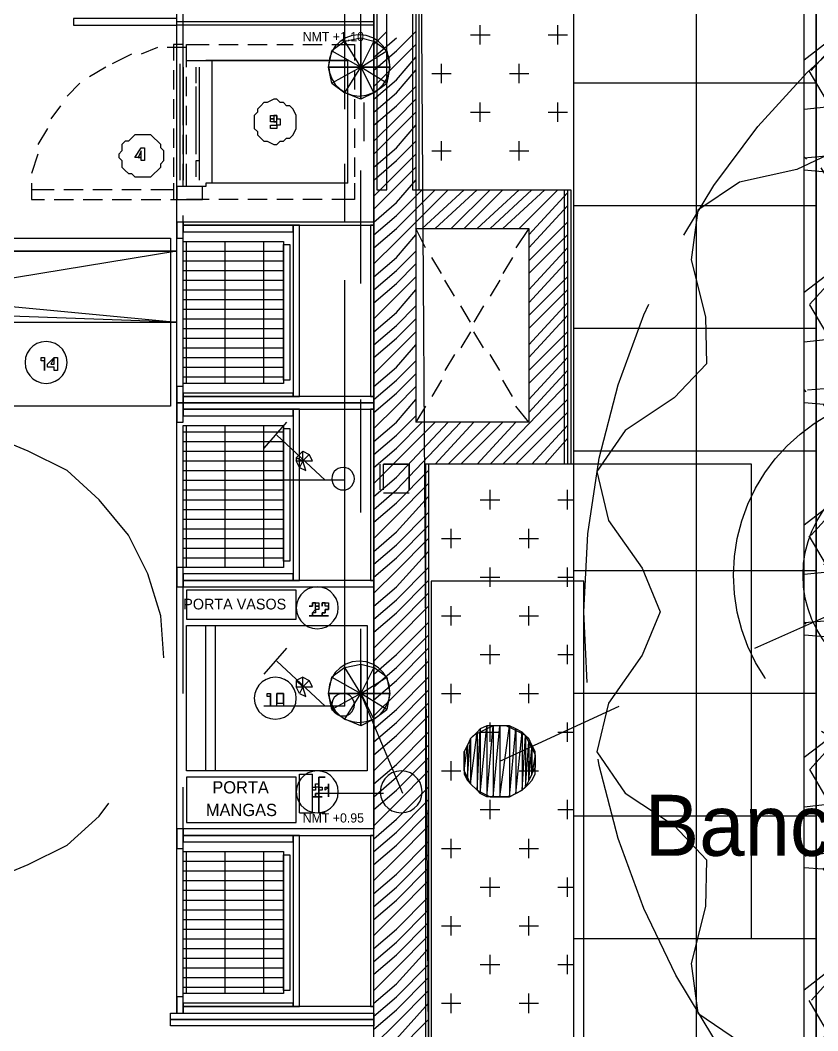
# Model space of a CAD drawing. Header units: metres. Extents: x 1 to 213, y 1 to 147.
# Drawn here: x 87.653 to 90.267, y 93.826 to 97.139 of the extents above; entities that cross this region are included whole.
import ezdxf

# ---------------------------------------------------------------- set-up
doc = ezdxf.new("R2010")
doc.units = ezdxf.units.M
doc.linetypes.add('DASHED', pattern=[1.524, 1.27, -0.254])
for name, color, linetype in [('00-BASE-ARQUITECTURA', 8, 'Continuous'), ('00-BASE-TEXTO', 8, 'Continuous'), ('PJ-ARBOLES', 94, 'Continuous'), ('PJ-ARBUSTOS', 82, 'Continuous'), ('PJ-COPA-ADULTA', 8, 'DASHED'), ('PJ-GRAVILLA', 42, 'Continuous'), ('PJ-LIMITE-JARDIN', 7, 'Continuous'), ('PJ-MOBILIARIO', 34, 'Continuous'), ('PJ-RIEGO-SECTORES', 5, 'Continuous')]:
    doc.layers.add(name, color=color, linetype=linetype)

# ---------------------------------------------------------------- blocks, each defined once
blk = doc.blocks.new('PJ_QS')
blk.add_lwpolyline([(-1.6628, 1.5158), (-1.8016, 1.4498), (-1.9895, 1.4083), (-2.1255, 1.3161), (-2.1475, 1.1532), (-2.1008, 0.9665), (-2.0981, 0.8128), (-2.2037, 0.701), (-2.3639, 0.5945), (-2.4574, 0.4594), (-2.419, 0.2995), (-2.3081, 0.1424), (-2.25, 0), (-2.3081, -0.1424), (-2.419, -0.2995), (-2.4574, -0.4594), (-2.3639, -0.5945), (-2.2037, -0.701), (-2.0981, -0.8128), (-2.1008, -0.9665), (-2.1475, -1.1532), (-2.1255, -1.3161), (-1.9895, -1.4083)])
at = {"flags": 1}
for tag, p, height in [('CODIGO', (0.15, 0.15), 0.2), ('ESPECIE', (0.15, -0.1), 0.15), ('ZONA', (0.15, -0.3), 0.15)]:
    blk.add_attdef(tag, p, '', height=height, dxfattribs=at)
blk = doc.blocks.new('PJ_FL')
for radius in [0.372, 0.04]:
    blk.add_circle((0, 0), radius)
at = {"flags": 1}
for tag, p, height in [('CODIGO', (0.15, 0.15), 0.2), ('ESPECIE', (0.15, -0.1), 0.15), ('ZONA', (0.15, -0.3), 0.15)]:
    blk.add_attdef(tag, p, '', height=height, dxfattribs=at)

msp = doc.modelspace()

# ---------------------------------------------------------------- hatches: boundary and pattern name
at = {"layer": 'PJ-GRAVILLA'}
h = msp.add_hatch(dxfattribs=at)
h.set_pattern_fill('GRAVEL', scale=0.03)
h.paths.add_polyline_path([(90.3111, 99.7479), (90.8843, 99.1746), (91.6781, 97.6312), (94.3239, 91.9868), (94.2798, 91.7222), (90.2229, 91.7663), (90.2229, 99.6597), (90.3111, 99.7479)])

# ---------------------------------------------------------------- linework, layer by layer
at = {"layer": '00-BASE-ARQUITECTURA'}
for points in [[(71.0635, 92.1279), (71.0635, 93.6836), (72.2277, 93.6836), (72.2277, 93.3661), (73.4554, 93.3661), (73.4659, 92.3819), (72.2594, 92.3819), (72.2594, 91.7257), (78.4295, 91.7257), (78.4295, 92.5194), (78.4084, 92.5194), (78.3766, 92.5194), (78.3766, 93.4931), (79.8583, 93.4931), (79.8583, 91.7257), (83.8588, 91.7151), (83.8588, 93.6836), (89.4679, 93.6942), (89.4679, 100.6898)], [(89.8701, 90.5298), (89.8701, 100.4252)], [(90.2617, 100.0865), (90.2617, 91.7257), (94.3998, 91.7257), (94.9713, 90.5298), (68.2589, 90.5298), (68.2589, 90.7838), (67.0524, 90.7838), (67.063, 92.1279), (71.0635, 92.1279)], [(90.2617, 90.5298), (90.2617, 100.0865)], [(72.2171, 98.4355), (88.9388, 98.4355), (88.9388, 96.5835), (89.4362, 96.5835), (89.4362, 95.6839), (88.9811, 95.6839), (88.9811, 93.6519), (88.8012, 93.6519), (88.8012, 93.6836), (85.3404, 93.6836), (84.3138, 93.6836), (84.3138, 93.7048), (83.573, 93.7048), (83.573, 92.3501), (80.1652, 92.3501), (80.1652, 93.6836), (78.3766, 93.6836), (78.3766, 92.3819), (73.4554, 92.3819), (73.4554, 93.6836), (72.2277, 93.6836), (72.2171, 98.4355)], [(72.2171, 98.4355), (88.9599, 98.4355), (88.9599, 96.5835), (89.4573, 96.5835), (89.4573, 95.6839), (88.9917, 95.6839), (88.9917, 93.6413), (88.8223, 93.6413), (88.8223, 93.6836), (85.351, 93.6836), (84.3244, 93.6836), (84.3244, 93.7048), (83.5836, 93.7048), (83.5836, 92.3395), (80.1652, 92.3395), (80.1652, 93.6836), (78.3766, 93.6836), (78.3766, 92.3819), (73.4554, 92.3819), (73.4554, 93.6836), (72.2277, 93.6836), (72.2171, 98.4355)], [(72.2171, 98.4355), (88.9599, 98.4355), (88.9917, 93.6413), (88.8223, 93.6413), (88.8223, 93.6836), (85.351, 93.6836), (84.3244, 93.6836), (84.3244, 93.7048), (83.5836, 93.7048), (83.5836, 92.3395), (80.1652, 92.3395), (80.1652, 93.6836), (78.3766, 93.6836), (78.3766, 92.3819), (73.4554, 92.3819), (73.4554, 93.6836), (72.2277, 93.6836), (72.2171, 98.4355)], [(72.2171, 98.4355), (88.9599, 98.4144), (88.9599, 96.5835), (89.4573, 96.5835), (89.4573, 95.6839), (88.9917, 95.6839), (88.9917, 93.6413), (88.8223, 93.6413), (88.8223, 93.6836), (85.351, 93.6836), (83.5836, 93.7048), (83.5836, 92.3395), (80.1652, 92.3395), (80.1652, 93.6836), (78.3766, 93.6836), (78.3766, 92.3819), (73.4659, 92.3819), (73.4554, 93.6836), (72.2277, 93.6836), (72.2171, 98.4355)], [(88.9917, 95.6839), (88.9917, 93.6413), (88.8118, 93.6413), (88.8118, 98.2979), (81.2341, 98.2979), (81.2341, 98.4355), (88.9493, 98.4355), (88.9493, 96.4564), (88.9493, 95.8214)], [(88.7165, 96.848), (88.7165, 98.2556)], [(88.8118, 97.7264), (88.8118, 96.6152)], [(88.1873, 96.8057), (88.1873, 97.5465), (87.7852, 97.5465)], [(88.1662, 96.7951), (88.1662, 97.5254), (87.7852, 97.5254)], [(88.7694, 97.028), (88.7694, 97.3984)], [(88.8118, 97.1338), (88.1662, 97.1338)], [(88.8118, 97.1232), (88.1662, 97.1232)], [(88.8118, 97.0597), (88.8541, 97.102)], [(88.8118, 96.975), (88.8859, 97.0385), (88.9493, 97.102)], [(88.9493, 97.1126), (88.9493, 97.0491)], [(89.161, 97.0597), (89.161, 97.1232)], [(89.415, 97.0597), (89.415, 97.1232)], [(88.1873, 96.9856), (88.1873, 97.0597), (88.1556, 97.0597), (88.1556, 97.0068)], [(88.1979, 96.9856), (88.1979, 97.0597), (88.272, 97.0597)], [(88.3038, 97.0597), (88.3673, 97.0597)], [(88.399, 97.0597), (88.4625, 97.0597)], [(88.4943, 97.0597), (88.5472, 97.0597)], [(88.5789, 97.0597), (88.6424, 97.0597)], [(88.7641, 96.8904), (88.7872, 96.893), (88.8084, 96.9006), (88.827, 96.9125), (88.8426, 96.928), (88.8545, 96.9467), (88.862, 96.9679), (88.8647, 96.9909), (88.862, 97.014), (88.8545, 97.0351), (88.8426, 97.0538), (88.827, 97.0694), (88.8084, 97.0812), (88.7872, 97.0888), (88.7641, 97.0915), (88.7411, 97.0888), (88.7199, 97.0812), (88.7013, 97.0694), (88.6857, 97.0538), (88.6738, 97.0351), (88.6663, 97.014), (88.6636, 96.9909), (88.6663, 96.9679), (88.6738, 96.9467), (88.6857, 96.928), (88.7013, 96.9125), (88.7199, 96.9006), (88.7411, 96.893), (88.7641, 96.8904)], [(88.6742, 97.0385), (88.7694, 96.9856), (88.7165, 97.0703), (88.6742, 97.0385)], [(88.6742, 97.0597), (88.7483, 97.0597), (88.7483, 97.0068)], [(88.7694, 96.9856), (88.7165, 97.0703), (88.7694, 97.0809), (88.7694, 96.9856)], [(88.7694, 97.0809), (88.8118, 97.0703), (88.7694, 96.9856), (88.7694, 97.0809)], [(88.8118, 97.0703), (88.7694, 96.9856), (88.8541, 97.0385), (88.8118, 97.0703)], [(88.8118, 97.0174), (88.8859, 97.0809)], [(88.8118, 96.9221), (88.8859, 96.9962), (88.9493, 97.0597)], [(89.1293, 97.0915), (89.1928, 97.0915)], [(89.3833, 97.0915), (89.4468, 97.0915)], [(88.018, 97.028), (87.9545, 96.9962)], [(88.1027, 97.0491), (88.0498, 97.028)], [(88.1979, 97.0491), (88.1873, 97.0491), (88.1344, 97.0491)], [(88.6636, 96.9856), (88.6742, 97.0385), (88.7694, 96.9856), (88.6636, 96.9856)], [(88.7694, 96.9856), (88.8541, 97.0385), (88.8647, 96.9856), (88.7694, 96.9856)], [(88.9493, 97.028), (88.9493, 96.9644)], [(88.1768, 96.6152), (88.1768, 96.9962)], [(88.1979, 97.0068), (88.2614, 97.0068)], [(88.2614, 97.0068), (88.7271, 97.0068), (88.2614, 97.0068)], [(88.2826, 96.6046), (88.2826, 97.0068)], [(88.7271, 96.6046), (88.7271, 97.0068)], [(88.8118, 96.8798), (88.8859, 96.9433), (88.9493, 97.0174)], [(89.034, 96.9327), (89.034, 96.9962)], [(89.288, 96.9327), (89.288, 96.9962)], [(87.9333, 96.9856), (87.8804, 96.9539)], [(88.1556, 96.975), (88.1556, 96.9115)], [(88.1873, 96.9856), (88.1873, 96.6152)], [(88.2297, 96.9327), (88.2297, 96.9856)], [(88.2403, 96.6152), (88.2403, 96.9856)], [(88.2403, 96.6152), (88.2403, 96.9856)], [(88.7694, 96.9856), (88.6742, 96.9327), (88.6636, 96.9856), (88.7694, 96.9856)], [(88.7165, 96.9009), (88.7694, 96.9856), (88.6742, 96.9327), (88.7165, 96.9009)], [(88.7694, 96.8798), (88.7165, 96.9009), (88.7694, 96.9856), (88.7694, 96.8798)], [(88.7483, 96.975), (88.7483, 96.9115)], [(88.8647, 96.9856), (88.8541, 96.9327), (88.7694, 96.9856), (88.8647, 96.9856)], [(88.8541, 96.9327), (88.7694, 96.9856), (88.8118, 96.9009), (88.8541, 96.9327)], [(88.7694, 96.9856), (88.8118, 96.9009), (88.7694, 96.8798), (88.7694, 96.9856)], [(88.8118, 96.8375), (88.8859, 96.9009), (88.9493, 96.975)], [(89.0023, 96.9644), (89.0658, 96.9644)], [(89.2563, 96.9644), (89.3198, 96.9644)], [(87.8487, 96.9327), (87.8063, 96.8904)], [(88.1873, 96.8904), (88.1873, 96.9539)], [(88.1979, 96.8904), (88.1979, 96.9539)], [(88.9493, 96.9327), (88.9493, 96.8692)], [(90.2617, 96.9327), (89.4679, 96.9327)], [(88.2297, 96.6999), (88.2297, 96.9221)], [(88.8118, 96.7951), (88.8859, 96.8586), (88.9493, 96.9221)], [(88.1556, 96.8798), (88.1556, 96.8163)], [(88.5578, 96.8057), (88.5578, 96.8163), (88.5578, 96.8269), (88.5472, 96.848), (88.5366, 96.8586), (88.526, 96.8586), (88.5154, 96.8692), (88.5048, 96.8692), (88.4943, 96.8798), (88.4837, 96.8798), (88.4625, 96.8692), (88.4519, 96.8692), (88.4413, 96.8586), (88.4308, 96.848), (88.4308, 96.8375), (88.4202, 96.8269), (88.4202, 96.8163), (88.4202, 96.7951), (88.4202, 96.7845), (88.4308, 96.774), (88.4308, 96.7634), (88.4413, 96.7528), (88.4519, 96.7422), (88.4625, 96.7422), (88.4837, 96.7316), (88.4943, 96.7316), (88.5048, 96.7422), (88.5154, 96.7422), (88.526, 96.7528), (88.5366, 96.7528), (88.5472, 96.7634), (88.5578, 96.7845), (88.5578, 96.7951), (88.5578, 96.8057)], [(88.7483, 96.8798), (88.7483, 96.8163)], [(88.78, 96.7422), (88.78, 96.8692)], [(88.8118, 96.7422), (88.8859, 96.8163), (88.9493, 96.8798)], [(89.161, 96.8057), (89.161, 96.8692)], [(89.415, 96.8057), (89.415, 96.8692)], [(87.7852, 96.8586), (87.7534, 96.8163)], [(88.1873, 96.7951), (88.1873, 96.8586)], [(88.1979, 96.7951), (88.1979, 96.8586)], [(88.8118, 96.6999), (88.8859, 96.774), (88.9493, 96.8375)], [(88.9493, 96.8375), (88.9493, 96.774)], [(89.1293, 96.8375), (89.1928, 96.8375)], [(89.3833, 96.8375), (89.4468, 96.8375)], [(88.4943, 96.8057), (88.4943, 96.8057), (88.4837, 96.8057), (88.4731, 96.8057), (88.4731, 96.8163), (88.4731, 96.8269), (88.4837, 96.8269), (88.4943, 96.8269), (88.4943, 96.8163), (88.5048, 96.8163), (88.5048, 96.8057), (88.5048, 96.7951), (88.4943, 96.7951), (88.4943, 96.7845), (88.4837, 96.7845), (88.4731, 96.7845), (88.4731, 96.7951), (88.4837, 96.7951), (88.4943, 96.7951), (88.4943, 96.8057)], [(88.4837, 96.8057), (88.4837, 96.8057), (88.4943, 96.8057), (88.4943, 96.8163), (88.4943, 96.8269), (88.4837, 96.8269), (88.4837, 96.8163), (88.4731, 96.8163), (88.4837, 96.8163), (88.4837, 96.8057)], [(88.8118, 96.6575), (88.8859, 96.721), (88.9493, 96.7951)], [(87.7428, 96.7845), (87.7111, 96.7316)], [(88.1239, 96.6893), (88.1239, 96.7104), (88.1133, 96.721), (88.1133, 96.7316), (88.1027, 96.7422), (88.0921, 96.7528), (88.0815, 96.7634), (88.0709, 96.7634), (88.0498, 96.7634), (88.0392, 96.7634), (88.0286, 96.7634), (88.018, 96.7528), (88.0074, 96.7422), (87.9968, 96.7422), (87.9863, 96.7316), (87.9863, 96.7104), (87.9757, 96.6999), (87.9757, 96.6893), (87.9863, 96.6787), (87.9863, 96.6575), (87.9968, 96.6469), (88.0074, 96.6364), (88.018, 96.6364), (88.0286, 96.6258), (88.0392, 96.6258), (88.0498, 96.6258), (88.0709, 96.6258), (88.0815, 96.6258), (88.0921, 96.6364), (88.1027, 96.6469), (88.1133, 96.6575), (88.1133, 96.6681), (88.1239, 96.6787), (88.1239, 96.6893)], [(88.1556, 96.7845), (88.1556, 96.721)], [(88.1873, 96.6999), (88.1873, 96.7634)], [(88.1979, 96.6999), (88.1979, 96.7634)], [(88.7483, 96.7845), (88.7483, 96.721)], [(88.8118, 96.6152), (88.8859, 96.6787), (88.9493, 96.7422)], [(88.9493, 96.7422), (88.9493, 96.6787)], [(89.034, 96.6787), (89.034, 96.7422)], [(89.288, 96.6787), (89.288, 96.7422)], [(87.7111, 96.6999), (87.6899, 96.6364)], [(88.0603, 96.6893), (88.0603, 96.6893), (88.0603, 96.6787), (88.0498, 96.6787), (88.0498, 96.6893), (88.0286, 96.6893), (88.0498, 96.721), (88.0603, 96.721), (88.0603, 96.6893)], [(88.0498, 96.6893), (88.0498, 96.7104), (88.0392, 96.6893), (88.0498, 96.6893)], [(88.8118, 96.5623), (88.8859, 96.6364), (88.9493, 96.6999)], [(89.0023, 96.7104), (89.0658, 96.7104)], [(89.2563, 96.7104), (89.3198, 96.7104)], [(88.1556, 96.6893), (88.1556, 96.6258)], [(88.1873, 96.594), (88.1873, 96.6681)], [(88.1979, 96.594), (88.1979, 96.6681)], [(88.2297, 96.6258), (88.2297, 96.6787), (88.2403, 96.6787)], [(88.7165, 96.4776), (88.7165, 96.6681)], [(88.7483, 96.6893), (88.7483, 96.6258)], [(88.7694, 96.2765), (88.7694, 96.6469)], [(88.8118, 96.52), (88.8859, 96.594), (88.9493, 96.6575)], [(88.9493, 96.6469), (88.9493, 96.5835), (88.9917, 96.5835)], [(87.6899, 96.6046), (87.6899, 96.5517)], [(88.1556, 96.6046), (88.1556, 96.5517), (88.1873, 96.5517)], [(88.2614, 96.6046), (88.2614, 96.594), (88.1979, 96.594)], [(88.7271, 96.6046), (88.2614, 96.6046)], [(88.7483, 96.6046), (88.7483, 96.5517), (88.6742, 96.5517)], [(88.8118, 96.4776), (88.8859, 96.5411), (88.9493, 96.6152)], [(87.764, 96.5835), (87.6899, 96.5835), (87.6899, 96.5517), (87.7323, 96.5517)], [(87.8593, 96.5835), (87.7958, 96.5835)], [(87.9545, 96.5835), (87.891, 96.5835)], [(88.0498, 96.5835), (87.9863, 96.5835)], [(88.1556, 96.5835), (88.0815, 96.5835)], [(88.8118, 96.4353), (88.8859, 96.4988), (88.9705, 96.5835)], [(88.8118, 96.3929), (88.8859, 96.4564), (89.0128, 96.5835)], [(88.8118, 96.34), (88.8859, 96.4141), (89.0552, 96.5835)], [(88.9493, 96.5835), (89.4468, 96.5835), (89.4468, 95.6839), (88.9917, 95.6839)], [(88.9705, 96.4564), (89.1081, 96.5835)], [(89.0128, 96.4564), (89.1504, 96.5835)], [(89.0234, 96.5835), (89.0869, 96.5835)], [(89.0658, 96.4564), (89.1928, 96.5835)], [(89.1081, 96.4564), (89.2351, 96.5835)], [(89.1187, 96.5835), (89.1822, 96.5835)], [(89.1504, 96.4564), (89.288, 96.5835)], [(89.1928, 96.4564), (89.3303, 96.5835)], [(89.2139, 96.5835), (89.2774, 96.5835)], [(89.2351, 96.4564), (89.3727, 96.5835)], [(89.288, 96.4564), (89.415, 96.5835)], [(89.3092, 96.5835), (89.3727, 96.5835)], [(89.3198, 96.4353), (89.4468, 96.5729)], [(89.4044, 96.5835), (89.4468, 96.5835), (89.4468, 96.5305)], [(87.764, 96.5517), (87.8275, 96.5517)], [(87.8593, 96.5517), (87.9228, 96.5517)], [(87.9545, 96.5517), (88.018, 96.5517)], [(88.0498, 96.5517), (88.1133, 96.5517)], [(88.145, 96.5517), (88.1873, 96.5517)], [(88.272, 96.5517), (88.1979, 96.5517)], [(88.3673, 96.5517), (88.3038, 96.5517)], [(88.4625, 96.5517), (88.399, 96.5517)], [(88.5472, 96.5517), (88.4943, 96.5517)], [(88.6424, 96.5517), (88.5789, 96.5517)], [(89.3198, 96.3929), (89.4468, 96.5305)], [(90.2617, 96.5305), (89.4679, 96.5305)], [(88.1873, 95.8744), (88.1873, 96.4988)], [(89.4468, 96.4988), (89.4468, 96.4353)], [(88.1662, 95.8638), (88.1662, 96.4882)], [(89.3198, 96.3506), (89.4468, 96.4776)], [(88.8859, 96.3612), (88.9493, 96.4353)], [(88.9811, 96.3929), (88.9493, 96.4564)], [(88.9493, 96.4564), (89.3198, 96.4564), (89.3198, 95.8214), (88.9493, 95.8214)], [(89.3198, 96.4564), (89.2774, 96.3929)], [(89.3198, 96.3083), (89.4468, 96.4353)], [(88.1662, 95.9379), (88.1662, 96.4247)], [(88.1979, 95.9484), (88.1979, 96.4141)], [(88.3249, 95.9484), (88.3249, 96.4141)], [(88.4519, 95.9484), (88.4519, 96.4141)], [(89.4468, 96.4035), (89.4468, 96.34)], [(88.1662, 96.1495), (88.1662, 96.3824), (87.2666, 96.3824), (87.2666, 96.2342), (85.8061, 96.2342), (85.8061, 96.1495), (88.1662, 96.1495)], [(88.1662, 96.1495), (88.1662, 96.3824), (87.2666, 96.3824), (87.2666, 96.2342), (85.8061, 96.2342), (85.8061, 96.1495), (88.1662, 96.1495)], [(87.2666, 96.3824), (88.1662, 96.3824), (87.2666, 96.2342), (87.2666, 96.3824)], [(88.1662, 96.3824), (87.2666, 96.2342), (88.1662, 96.1495), (88.1662, 96.3824)], [(88.1873, 96.3824), (88.5154, 96.3824)], [(88.8859, 96.3189), (88.9493, 96.3824)], [(89.3198, 96.2554), (89.4468, 96.3929)], [(88.1873, 96.3506), (88.5154, 96.3506)], [(88.8118, 96.2977), (88.8859, 96.3612)], [(88.8859, 96.2765), (88.9493, 96.34)], [(89.034, 96.3083), (89.0023, 96.3612)], [(89.2668, 96.3612), (89.2351, 96.3083)], [(89.3198, 96.213), (89.4468, 96.3506)], [(88.1873, 96.3189), (88.5154, 96.3189)], [(88.8118, 96.2554), (88.8859, 96.3189)], [(88.8859, 96.2342), (88.9493, 96.2977)], [(89.3198, 96.1707), (89.4468, 96.2977)], [(89.4468, 96.3083), (89.4468, 96.2448)], [(88.1873, 96.2871), (88.5154, 96.2871)], [(88.7165, 94.8901), (88.7165, 96.2871)], [(88.8118, 96.213), (88.8859, 96.2765)], [(89.0763, 96.2342), (89.0446, 96.2871)], [(89.2245, 96.2871), (89.1928, 96.2342)], [(85.8061, 96.1495), (88.1662, 96.1495), (85.8061, 96.2342), (85.8061, 96.1495)], [(88.1662, 96.1495), (85.8061, 96.2342), (87.2666, 96.2342), (88.1662, 96.1495)], [(88.1873, 96.2554), (88.5154, 96.2554)], [(88.8118, 96.1601), (88.8859, 96.2342)], [(88.8859, 96.1813), (88.9493, 96.2554)], [(89.3198, 96.1284), (89.4468, 96.2554)], [(88.1873, 96.2236), (88.5154, 96.2236)], [(88.8859, 96.1389), (88.9493, 96.2024)], [(89.1293, 96.1495), (89.0975, 96.2024)], [(89.1716, 96.2024), (89.1398, 96.1495)], [(89.3198, 96.0755), (89.4468, 96.213)], [(89.4468, 96.213), (89.4468, 96.1495)], [(88.1873, 96.1919), (88.5154, 96.1919)], [(88.8118, 96.1178), (88.8859, 96.1813)], [(89.3198, 96.0331), (89.4468, 96.1707)], [(88.1873, 96.1601), (88.5154, 96.1601)], [(88.8118, 96.0755), (88.8859, 96.1389)], [(88.8859, 96.0966), (88.9493, 96.1601)], [(88.1873, 96.1284), (88.5154, 96.1284)], [(88.8859, 96.0543), (88.9493, 96.1178)], [(89.1293, 96.1178), (89.0975, 96.0649)], [(89.1716, 96.0649), (89.1398, 96.1178)], [(89.3198, 95.9908), (89.4468, 96.1178)], [(89.4468, 96.1178), (89.4468, 96.0543)], [(90.2617, 96.1284), (89.4679, 96.1284)], [(87.8064, 96.0172), (87.8045, 96.033), (87.7994, 96.0475), (87.7912, 96.0603), (87.7806, 96.0709), (87.7678, 96.079), (87.7533, 96.0842), (87.7376, 96.086), (87.7218, 96.0842), (87.7073, 96.079), (87.6945, 96.0709), (87.6839, 96.0603), (87.6758, 96.0475), (87.6706, 96.033), (87.6688, 96.0172), (87.6706, 96.0015), (87.6758, 95.987), (87.6839, 95.9742), (87.6945, 95.9636), (87.7073, 95.9554), (87.7218, 95.9503), (87.7376, 95.9484), (87.7533, 95.9503), (87.7678, 95.9554), (87.7806, 95.9636), (87.7912, 95.9742), (87.7994, 95.987), (87.8045, 96.0015), (87.8064, 96.0172)], [(88.1873, 96.0966), (88.5154, 96.0966)], [(88.8118, 96.0331), (88.8859, 96.0966)], [(88.8859, 96.0014), (88.9493, 96.0755)], [(89.3198, 95.9484), (89.4468, 96.0755)], [(87.7323, 95.9908), (87.7323, 95.9908), (87.7323, 96.0225), (87.7217, 96.0225), (87.7217, 96.0331), (87.7323, 96.0331), (87.7323, 95.9908)], [(87.7746, 96.0014), (87.7746, 96.0014), (87.7746, 95.9908), (87.764, 95.9908), (87.764, 96.0014), (87.7428, 96.0014), (87.7428, 96.012), (87.764, 96.0331), (87.7746, 96.0331), (87.7746, 96.012), (87.7746, 96.0014)], [(87.764, 96.012), (87.764, 96.0331), (87.7534, 96.012), (87.764, 96.012)], [(88.1873, 96.0649), (88.5154, 96.0649)], [(88.1873, 96.0331), (88.5154, 96.0331)], [(88.8118, 95.9802), (88.8859, 96.0543)], [(89.0763, 96.0437), (89.0446, 95.9908)], [(89.2245, 95.9908), (89.1928, 96.0437)], [(89.3198, 95.8955), (89.4468, 96.0331)], [(88.1873, 96.0014), (88.5154, 96.0014)], [(88.8118, 95.9379), (88.8859, 96.0014)], [(88.8859, 95.959), (88.9493, 96.0225)], [(89.4468, 96.0225), (89.4468, 95.959)], [(88.1873, 95.9696), (88.5154, 95.9696)], [(88.8859, 95.9167), (88.9493, 95.9802)], [(89.3198, 95.8532), (89.4468, 95.9908)], [(88.8118, 95.8955), (88.8859, 95.959)], [(88.8859, 95.8744), (88.9493, 95.9379)], [(89.034, 95.959), (89.0023, 95.9061)], [(89.1928, 95.6839), (89.4468, 95.9484)], [(89.2668, 95.9061), (89.2351, 95.959)], [(88.8118, 95.8532), (88.8859, 95.9167)], [(89.4468, 95.9273), (89.4468, 95.8744)], [(88.7694, 95.5251), (88.7694, 95.8955)], [(88.8118, 95.8003), (88.8859, 95.8744)], [(88.8859, 95.8214), (88.9493, 95.8955)], [(88.9811, 95.8744), (88.9493, 95.8214)], [(89.2351, 95.6839), (89.4468, 95.8955)], [(89.3198, 95.8214), (89.2774, 95.8744)], [(88.8859, 95.7791), (88.9493, 95.8426)], [(89.2774, 95.6839), (89.4468, 95.8532)], [(89.4468, 95.8426), (89.4468, 95.7791)], [(88.1662, 95.3452), (88.1662, 95.8214)], [(88.1979, 95.3452), (88.1979, 95.8109)], [(88.3249, 95.3452), (88.3249, 95.8109)], [(88.526, 95.8214), (88.4519, 95.7368)], [(88.4519, 95.3452), (88.4519, 95.8109)], [(88.8118, 95.758), (88.8859, 95.8214)], [(88.8859, 95.7368), (88.9705, 95.8214)], [(88.8859, 95.6944), (89.0128, 95.8214)], [(88.8859, 95.6415), (89.0552, 95.8214)], [(88.8859, 95.5992), (89.0975, 95.8214)], [(89.0128, 95.6839), (89.1398, 95.8214)], [(89.0552, 95.6839), (89.1928, 95.8214)], [(89.0975, 95.6839), (89.2351, 95.8214)], [(89.1504, 95.6839), (89.2774, 95.8214)], [(89.3303, 95.6839), (89.4468, 95.8109)], [(88.1239, 95.0489), (88.1133, 95.1865), (88.0709, 95.324), (88.0074, 95.451), (87.9122, 95.5674), (87.8063, 95.6627), (87.6793, 95.7262), (87.5523, 95.7791), (87.4994, 95.7897)], [(88.1873, 95.7897), (88.5154, 95.7897)], [(88.653, 95.6309), (88.4943, 95.7791)], [(88.8118, 95.7156), (88.8859, 95.7791)], [(89.3727, 95.6839), (89.4468, 95.7685)], [(88.1873, 95.758), (88.5154, 95.758)], [(88.8118, 95.6733), (88.8859, 95.7368)], [(89.4468, 95.7474), (89.4468, 95.6839), (89.3727, 95.6839)], [(88.1873, 95.7262), (88.5154, 95.7262)], [(88.5789, 95.6944), (88.5789, 95.7262), (88.5578, 95.705), (88.5789, 95.6944)], [(88.5578, 95.705), (88.5578, 95.6944), (88.5789, 95.6944), (88.5578, 95.705)], [(88.6001, 95.7156), (88.5789, 95.6944), (88.5789, 95.7262), (88.6001, 95.7156)], [(88.6107, 95.6944), (88.6001, 95.7156), (88.5789, 95.6944), (88.6107, 95.6944)], [(90.2617, 95.7262), (89.4679, 95.7262)], [(88.1873, 95.6944), (88.5154, 95.6944)], [(88.5578, 95.6944), (88.5789, 95.6944), (88.5683, 95.6733), (88.5578, 95.6944)], [(88.5789, 95.6944), (88.5683, 95.6733), (88.5895, 95.6627), (88.5789, 95.6944)], [(88.7483, 95.6362), (88.7473, 95.6447), (88.7445, 95.6525), (88.7401, 95.6594), (88.7344, 95.6651), (88.7275, 95.6695), (88.7197, 95.6723), (88.7112, 95.6733), (88.7027, 95.6723), (88.6949, 95.6695), (88.6881, 95.6651), (88.6823, 95.6594), (88.6779, 95.6525), (88.6752, 95.6447), (88.6742, 95.6362), (88.6752, 95.6278), (88.6779, 95.62), (88.6823, 95.6131), (88.6881, 95.6073), (88.6949, 95.603), (88.7027, 95.6002), (88.7112, 95.5992), (88.7197, 95.6002), (88.7275, 95.603), (88.7344, 95.6073), (88.7401, 95.6131), (88.7445, 95.62), (88.7473, 95.6278), (88.7483, 95.6362)], [(88.8118, 95.6204), (88.8859, 95.6944)], [(88.8329, 95.5992), (88.8329, 95.6839)], [(88.9282, 95.5992), (88.9282, 95.5992), (88.9282, 95.6839), (88.8435, 95.6839)], [(88.8435, 95.5992), (88.8435, 95.6839), (88.9282, 95.6839), (88.9282, 95.5992)], [(89.0658, 95.6839), (88.9917, 95.6839), (88.9917, 95.6204)], [(90.05, 94.1281), (90.05, 95.6839), (88.9917, 95.6839)], [(89.161, 95.6839), (89.0975, 95.6839)], [(89.2457, 95.6839), (89.1928, 95.6839)], [(89.3409, 95.6839), (89.2774, 95.6839)], [(88.1873, 95.6627), (88.5154, 95.6627)], [(88.8118, 95.578), (88.8859, 95.6415)], [(88.8859, 95.5569), (88.9917, 95.6627)], [(88.1873, 95.6309), (88.5154, 95.6309)], [(88.7165, 95.6309), (88.4519, 95.6309)], [(88.8859, 95.5145), (88.9917, 95.6204)], [(88.1873, 95.5992), (88.5154, 95.5992)], [(88.8118, 95.5357), (88.8859, 95.5992)], [(88.9282, 95.5886), (88.8435, 95.5886)], [(88.9282, 95.5886), (88.8435, 95.5886)], [(88.8859, 95.4616), (88.9917, 95.578)], [(88.9917, 95.5886), (88.9917, 95.5251)], [(89.1928, 95.5357), (89.1928, 95.5992)], [(89.4468, 95.5357), (89.4468, 95.5992)], [(88.1662, 94.9219), (88.1662, 95.5463)], [(88.1873, 95.5674), (88.5154, 95.5674)], [(88.1873, 94.9325), (88.1873, 95.5569)], [(88.1873, 95.5357), (88.5154, 95.5357)], [(88.8118, 95.4934), (88.8859, 95.5569)], [(89.161, 95.5674), (89.2245, 95.5674)], [(89.415, 95.5674), (89.4679, 95.5674)], [(88.1873, 95.504), (88.5154, 95.504)], [(88.8118, 95.4405), (88.8859, 95.5145)], [(88.8859, 95.4193), (88.9917, 95.5251)], [(88.1873, 95.4722), (88.5154, 95.4722)], [(88.8859, 95.3769), (88.9917, 95.4828)], [(88.9917, 95.4934), (88.9917, 95.4299)], [(89.0658, 95.4087), (89.0658, 95.4722)], [(89.3198, 95.4087), (89.3198, 95.4722)], [(88.1873, 95.4405), (88.5154, 95.4405)], [(88.8118, 95.3981), (88.8859, 95.4616)], [(88.8859, 95.3346), (88.9917, 95.4405)], [(89.034, 95.4405), (89.0975, 95.4405)], [(89.288, 95.4405), (89.3515, 95.4405)], [(88.1873, 95.4087), (88.5154, 95.4087)], [(88.8118, 95.3558), (88.8859, 95.4193)], [(88.1873, 95.3769), (88.5154, 95.3769)], [(88.8118, 95.3134), (88.8859, 95.3769)], [(88.8859, 95.2817), (88.9917, 95.3981)], [(88.9917, 95.3981), (88.9917, 95.3346)], [(88.8859, 95.2394), (88.9917, 95.3452)], [(89.1928, 95.2817), (89.1928, 95.3452)], [(89.4468, 95.2817), (89.4468, 95.3452)], [(88.8118, 95.2605), (88.8859, 95.3346)], [(89.161, 95.3134), (89.2245, 95.3134)], [(89.415, 95.3134), (89.4679, 95.3134)], [(90.2617, 95.3346), (89.4679, 95.3346)], [(88.6953, 95.2129), (88.6935, 95.2287), (88.6884, 95.2432), (88.6802, 95.2559), (88.6696, 95.2666), (88.6568, 95.2747), (88.6423, 95.2799), (88.6266, 95.2817), (88.6108, 95.2799), (88.5963, 95.2747), (88.5835, 95.2666), (88.5729, 95.2559), (88.5648, 95.2432), (88.5596, 95.2287), (88.5578, 95.2129), (88.5596, 95.1971), (88.5648, 95.1827), (88.5729, 95.1699), (88.5835, 95.1592), (88.5963, 95.1511), (88.6108, 95.1459), (88.6266, 95.1441), (88.6423, 95.1459), (88.6568, 95.1511), (88.6696, 95.1592), (88.6802, 95.1699), (88.6884, 95.1827), (88.6935, 95.1971), (88.6953, 95.2129)], [(88.8118, 95.2182), (88.8859, 95.2817)], [(88.8859, 95.197), (88.9917, 95.3029)], [(88.9917, 95.3029), (88.9917, 95.2394)], [(88.8118, 95.1759), (88.8859, 95.2394)], [(88.8859, 95.1547), (88.9917, 95.2605)], [(88.6319, 95.1865), (88.6001, 95.1865), (88.6107, 95.1865), (88.6107, 95.197), (88.6213, 95.2076), (88.6213, 95.2182), (88.6319, 95.2182), (88.6213, 95.2182), (88.6213, 95.2288), (88.6107, 95.2288), (88.6107, 95.2182), (88.6001, 95.2182), (88.6107, 95.2182), (88.6107, 95.2288), (88.6213, 95.2288), (88.6319, 95.2288), (88.6319, 95.2182), (88.6319, 95.2076), (88.6213, 95.2076), (88.6213, 95.197), (88.6107, 95.197), (88.6107, 95.1865), (88.6319, 95.1865)], [(88.6636, 95.1865), (88.6319, 95.1865), (88.6424, 95.1865), (88.6424, 95.197), (88.653, 95.197), (88.653, 95.2076), (88.6636, 95.2076), (88.6636, 95.2182), (88.653, 95.2182), (88.653, 95.2288), (88.6424, 95.2288), (88.6424, 95.2182), (88.6424, 95.2288), (88.653, 95.2288), (88.6636, 95.2288), (88.6636, 95.2182), (88.6636, 95.2076), (88.653, 95.2076), (88.653, 95.197), (88.6424, 95.197), (88.6424, 95.1865), (88.6636, 95.1865)], [(88.8118, 95.0383), (88.8859, 95.1124), (88.9917, 95.2182)], [(88.9917, 95.2076), (88.9917, 95.1441)], [(89.0658, 95.1547), (89.0658, 95.2182)], [(89.3198, 95.1547), (89.3198, 95.2182)], [(90.0606, 95.0806), (90.3463, 95.2076)], [(88.8118, 95.1335), (88.8859, 95.197)], [(89.034, 95.1865), (89.0975, 95.1865)], [(89.288, 95.1865), (89.3515, 95.1865)], [(88.2932, 94.6785), (88.1979, 94.6785), (88.1979, 95.1547), (88.2932, 95.1547)], [(88.2614, 94.6785), (88.2614, 95.1547)], [(88.7694, 94.9325), (88.7694, 95.1441)], [(88.8118, 94.996), (88.8859, 95.0594), (88.9917, 95.1653)], [(88.8118, 95.0806), (88.8859, 95.1547)], [(88.8118, 94.9536), (88.8859, 95.0171), (88.9917, 95.1229)], [(88.9917, 95.1124), (88.9917, 95.0594)], [(88.526, 95.0806), (88.4519, 94.996)], [(88.8118, 94.9113), (88.8859, 94.9748), (88.9917, 95.0806)], [(89.1928, 95.0277), (89.1928, 95.0912)], [(89.4468, 95.0277), (89.4468, 95.0912)], [(88.653, 94.8901), (88.4943, 95.0383)], [(88.7641, 94.8372), (88.7872, 94.8399), (88.8084, 94.8474), (88.827, 94.8593), (88.8426, 94.8749), (88.8545, 94.8935), (88.862, 94.9147), (88.8647, 94.9377), (88.862, 94.9608), (88.8545, 94.982), (88.8426, 95.0006), (88.827, 95.0162), (88.8084, 95.0281), (88.7872, 95.0356), (88.7641, 95.0383), (88.7411, 95.0356), (88.7199, 95.0281), (88.7013, 95.0162), (88.6857, 95.0006), (88.6738, 94.982), (88.6663, 94.9608), (88.6636, 94.9377), (88.6663, 94.9147), (88.6738, 94.8935), (88.6857, 94.8749), (88.7013, 94.8593), (88.7199, 94.8474), (88.7411, 94.8399), (88.7641, 94.8372)], [(88.8118, 94.8584), (88.8859, 94.9325), (88.9917, 95.0383)], [(89.161, 95.0594), (89.2245, 95.0594)], [(89.415, 95.0594), (89.4679, 95.0594)], [(88.6742, 94.9854), (88.7694, 94.9325), (88.7165, 95.0171), (88.6742, 94.9854)], [(88.7694, 94.9325), (88.7165, 95.0171), (88.7694, 95.0277), (88.7694, 94.9325)], [(88.7694, 95.0277), (88.8118, 95.0171), (88.7694, 94.9325), (88.7694, 95.0277)], [(88.8118, 95.0171), (88.7694, 94.9325), (88.8541, 94.9854), (88.8118, 95.0171)], [(88.9917, 95.0277), (88.9917, 94.9642)], [(88.5578, 94.9166), (88.556, 94.9323), (88.5508, 94.9468), (88.5427, 94.9596), (88.532, 94.9703), (88.5192, 94.9784), (88.5048, 94.9836), (88.489, 94.9854), (88.4732, 94.9836), (88.4587, 94.9784), (88.446, 94.9703), (88.4353, 94.9596), (88.4272, 94.9468), (88.422, 94.9323), (88.4202, 94.9166), (88.422, 94.9008), (88.4272, 94.8863), (88.4353, 94.8735), (88.446, 94.8629), (88.4587, 94.8548), (88.4732, 94.8496), (88.489, 94.8478), (88.5048, 94.8496), (88.5192, 94.8548), (88.532, 94.8629), (88.5427, 94.8735), (88.5508, 94.8863), (88.556, 94.9008), (88.5578, 94.9166)], [(88.5789, 94.9536), (88.5789, 94.9854), (88.5578, 94.9748), (88.5789, 94.9536)], [(88.5578, 94.9748), (88.5578, 94.9536), (88.5789, 94.9536), (88.5578, 94.9748)], [(88.6001, 94.9748), (88.5789, 94.9536), (88.5789, 94.9854), (88.6001, 94.9748)], [(88.6107, 94.9536), (88.6001, 94.9748), (88.5789, 94.9536), (88.6107, 94.9536)], [(88.6636, 94.9325), (88.6742, 94.9854), (88.7694, 94.9325), (88.6636, 94.9325)], [(88.7694, 94.9325), (88.8541, 94.9854), (88.8647, 94.9325), (88.7694, 94.9325)], [(88.8118, 94.816), (88.8859, 94.8795), (88.9917, 94.9854)], [(88.5578, 94.9536), (88.5789, 94.9536), (88.5683, 94.9325), (88.5578, 94.9536)], [(88.5789, 94.9536), (88.5683, 94.9325), (88.5895, 94.9219), (88.5789, 94.9536)], [(88.8118, 94.7737), (88.8859, 94.8372), (88.9917, 94.943)], [(89.0658, 94.9007), (89.0658, 94.9642)], [(89.3198, 94.9007), (89.3198, 94.9642)], [(88.4731, 94.8901), (88.4731, 94.8901), (88.4731, 94.9324), (88.4731, 94.9219), (88.4625, 94.9219), (88.4625, 94.9324), (88.4731, 94.9324), (88.4731, 94.8901)], [(88.5048, 94.9325), (88.5048, 94.9325), (88.5154, 94.9325), (88.5154, 94.9219), (88.5154, 94.9113), (88.5154, 94.9007), (88.5154, 94.8901), (88.5048, 94.8901), (88.4943, 94.8901), (88.4943, 94.9007), (88.4943, 94.9113), (88.4943, 94.9219), (88.4943, 94.9325), (88.5048, 94.9325)], [(88.5048, 94.9007), (88.5048, 94.9007), (88.5154, 94.9007), (88.5154, 94.9113), (88.5154, 94.9219), (88.5154, 94.9325), (88.5048, 94.9325), (88.4943, 94.9325), (88.4943, 94.9219), (88.4943, 94.9113), (88.4943, 94.9007), (88.5048, 94.9007)], [(88.7694, 94.9325), (88.6742, 94.8795), (88.6636, 94.9325), (88.7694, 94.9325)], [(88.7165, 94.8478), (88.7694, 94.9325), (88.6742, 94.8795), (88.7165, 94.8478)], [(88.7483, 94.8954), (88.7473, 94.9039), (88.7445, 94.9117), (88.7401, 94.9186), (88.7344, 94.9243), (88.7275, 94.9287), (88.7197, 94.9315), (88.7112, 94.9325), (88.7027, 94.9315), (88.6949, 94.9287), (88.6881, 94.9243), (88.6823, 94.9186), (88.6779, 94.9117), (88.6752, 94.9039), (88.6742, 94.8954), (88.6752, 94.8869), (88.6779, 94.8791), (88.6823, 94.8722), (88.6881, 94.8665), (88.6949, 94.8621), (88.7027, 94.8593), (88.7112, 94.8584), (88.7197, 94.8593), (88.7275, 94.8621), (88.7344, 94.8665), (88.7401, 94.8722), (88.7445, 94.8791), (88.7473, 94.8869), (88.7483, 94.8954)], [(88.7694, 94.8266), (88.7165, 94.8478), (88.7694, 94.9325), (88.7694, 94.8266)], [(88.8647, 94.9325), (88.8541, 94.8795), (88.7694, 94.9325), (88.8647, 94.9325)], [(88.8541, 94.8795), (88.7694, 94.9325), (88.8118, 94.8478), (88.8541, 94.8795)], [(88.7694, 94.9325), (88.8118, 94.8478), (88.7694, 94.8266), (88.7694, 94.9325)], [(88.907, 94.6044), (88.7694, 94.9325)], [(88.9917, 94.9325), (88.9917, 94.8689)], [(89.034, 94.9325), (89.0975, 94.9325)], [(89.288, 94.9325), (89.3515, 94.9325)], [(90.2617, 94.9325), (89.4679, 94.9325)], [(88.7165, 94.8901), (88.4519, 94.8901)], [(88.8118, 94.7314), (88.8859, 94.7949), (88.9917, 94.9007)], [(89.2245, 94.7102), (89.6161, 94.8901)], [(88.8118, 94.6785), (88.8859, 94.7525), (88.9917, 94.8584)], [(88.9917, 94.8372), (88.9917, 94.7737)], [(89.2245, 94.8266), (89.2033, 94.8266), (89.1822, 94.816), (89.161, 94.8054), (89.1398, 94.7949), (89.1293, 94.7843), (89.1187, 94.7631), (89.1081, 94.742), (89.1081, 94.7102), (89.1081, 94.689), (89.1081, 94.6679), (89.1187, 94.6467), (89.1293, 94.6361), (89.1504, 94.6149), (89.1716, 94.6044), (89.1928, 94.5938), (89.2139, 94.5938), (89.2351, 94.5938), (89.2563, 94.5938), (89.2774, 94.6044), (89.2986, 94.6149), (89.3198, 94.6361), (89.3303, 94.6467), (89.3409, 94.6679), (89.3409, 94.689), (89.3409, 94.7102), (89.3409, 94.742), (89.3303, 94.7631), (89.3198, 94.7843), (89.3092, 94.7949), (89.288, 94.8054), (89.2668, 94.816), (89.2457, 94.8266), (89.2245, 94.8266)], [(89.1504, 94.8054), (89.1504, 94.6149), (89.161, 94.816), (89.1504, 94.8054)], [(89.1504, 94.6149), (89.161, 94.816), (89.161, 94.6044), (89.1504, 94.6149)], [(89.161, 94.816), (89.161, 94.6044), (89.1822, 94.8266), (89.161, 94.816)], [(89.161, 94.6044), (89.1822, 94.8266), (89.1822, 94.5938), (89.161, 94.6044)], [(89.1822, 94.8266), (89.1822, 94.5938), (89.2033, 94.8266), (89.1822, 94.8266)], [(89.1822, 94.5938), (89.2033, 94.8266), (89.2033, 94.5938), (89.1822, 94.5938)], [(89.1928, 94.7737), (89.1928, 94.8372)], [(89.2033, 94.8266), (89.2033, 94.5938), (89.2245, 94.8266), (89.2033, 94.8266)], [(89.2033, 94.5938), (89.2245, 94.8266), (89.2245, 94.5938), (89.2033, 94.5938)], [(89.2245, 94.8266), (89.2245, 94.5938), (89.2563, 94.8266), (89.2245, 94.8266)], [(89.2245, 94.5938), (89.2563, 94.8266), (89.2563, 94.5938), (89.2245, 94.5938)], [(89.2563, 94.8266), (89.2563, 94.5938), (89.2774, 94.816), (89.2563, 94.8266)], [(89.2563, 94.5938), (89.2774, 94.816), (89.2774, 94.6044), (89.2563, 94.5938)], [(89.2774, 94.816), (89.2774, 94.6044), (89.2986, 94.8054), (89.2774, 94.816)], [(89.4468, 94.7737), (89.4468, 94.8372)], [(88.8118, 94.6361), (88.8859, 94.6996), (88.9917, 94.8054)], [(89.1187, 94.7631), (89.1187, 94.6573), (89.1293, 94.7843), (89.1187, 94.7631)], [(89.1187, 94.6573), (89.1293, 94.7843), (89.1293, 94.6361), (89.1187, 94.6573)], [(89.1293, 94.7843), (89.1293, 94.6361), (89.1504, 94.8054), (89.1293, 94.7843)], [(89.1293, 94.6361), (89.1504, 94.8054), (89.1504, 94.6149), (89.1293, 94.6361)], [(89.161, 94.8054), (89.2245, 94.8054)], [(89.2774, 94.6044), (89.2986, 94.8054), (89.2986, 94.6149), (89.2774, 94.6044)], [(89.2986, 94.8054), (89.2986, 94.6149), (89.3092, 94.7949), (89.2986, 94.8054)], [(89.2986, 94.6149), (89.3092, 94.7949), (89.3092, 94.6255), (89.2986, 94.6149)], [(89.3092, 94.7949), (89.3092, 94.6255), (89.3198, 94.7737), (89.3092, 94.7949)], [(89.3092, 94.6255), (89.3198, 94.7737), (89.3198, 94.6467), (89.3092, 94.6255)], [(89.3198, 94.7737), (89.3198, 94.6467), (89.3303, 94.7525), (89.3198, 94.7737)], [(89.415, 94.8054), (89.4679, 94.8054)], [(88.8118, 94.5938), (88.8859, 94.6573), (88.9917, 94.7631)], [(88.9917, 94.742), (88.9917, 94.6785)], [(89.1081, 94.742), (89.1081, 94.6785), (89.1187, 94.7631), (89.1081, 94.742)], [(89.1081, 94.6785), (89.1187, 94.7631), (89.1187, 94.6573), (89.1081, 94.6785)], [(89.1081, 94.7208), (89.1081, 94.6996), (89.1081, 94.742), (89.1081, 94.7208)], [(89.1081, 94.6996), (89.1081, 94.742), (89.1081, 94.6785), (89.1081, 94.6996)], [(89.3198, 94.6467), (89.3303, 94.7525), (89.3303, 94.6679), (89.3198, 94.6467)], [(89.3303, 94.6679), (89.3303, 94.7525), (89.3409, 94.7314), (89.3303, 94.6679)], [(88.8118, 94.5514), (88.8859, 94.6149), (88.9917, 94.7208)], [(89.0658, 94.6467), (89.0658, 94.7102)], [(89.3198, 94.6467), (89.3198, 94.7102)], [(89.3303, 94.6679), (89.3409, 94.689), (89.3409, 94.7314), (89.3303, 94.6679)], [(89.3409, 94.689), (89.3409, 94.7314), (89.3409, 94.7102), (89.3409, 94.689)], [(88.6953, 94.6097), (88.6935, 94.6254), (88.6884, 94.6399), (88.6802, 94.6527), (88.6696, 94.6633), (88.6568, 94.6715), (88.6423, 94.6766), (88.6266, 94.6785), (88.6108, 94.6766), (88.5963, 94.6715), (88.5835, 94.6633), (88.5729, 94.6527), (88.5648, 94.6399), (88.5596, 94.6254), (88.5578, 94.6097), (88.5596, 94.5939), (88.5648, 94.5794), (88.5729, 94.5666), (88.5835, 94.556), (88.5963, 94.5479), (88.6108, 94.5427), (88.6266, 94.5409), (88.6423, 94.5427), (88.6568, 94.5479), (88.6696, 94.556), (88.6802, 94.5666), (88.6884, 94.5794), (88.6935, 94.5939), (88.6953, 94.6097)], [(88.8118, 94.4985), (88.8859, 94.5726), (88.9917, 94.6785)], [(88.9705, 94.6097), (88.9687, 94.6254), (88.9635, 94.6399), (88.9554, 94.6527), (88.9447, 94.6633), (88.932, 94.6715), (88.9175, 94.6766), (88.9017, 94.6785), (88.8859, 94.6766), (88.8715, 94.6715), (88.8587, 94.6633), (88.848, 94.6527), (88.8399, 94.6399), (88.8347, 94.6254), (88.8329, 94.6097), (88.8347, 94.5939), (88.8399, 94.5794), (88.848, 94.5666), (88.8587, 94.556), (88.8715, 94.5479), (88.8859, 94.5427), (88.9017, 94.5409), (88.9175, 94.5427), (88.932, 94.5479), (88.9447, 94.556), (88.9554, 94.5666), (88.9635, 94.5794), (88.9687, 94.5939), (88.9705, 94.6097)], [(89.034, 94.6785), (89.0975, 94.6785)], [(89.288, 94.6785), (89.3515, 94.6785)], [(88.5683, 94.5409), (88.5683, 94.6679)], [(88.5683, 94.5409), (88.6107, 94.5409), (88.6107, 94.6679)], [(88.5683, 94.6679), (88.6107, 94.6679)], [(88.653, 94.5409), (88.6319, 94.5409), (88.6319, 94.6573), (88.653, 94.6573), (88.6319, 94.6573), (88.6319, 94.5409), (88.653, 94.5409)], [(88.9917, 94.6467), (88.9917, 94.5832)], [(88.1662, 93.8847), (88.1662, 94.6149)], [(88.1873, 93.8847), (88.1873, 94.6255)], [(88.6424, 94.5938), (88.6107, 94.5938), (88.6213, 94.5938), (88.6213, 94.6044), (88.6319, 94.6044), (88.6319, 94.6149), (88.6319, 94.6255), (88.6213, 94.6255), (88.6213, 94.6149), (88.6107, 94.6149), (88.6107, 94.6255), (88.6213, 94.6255), (88.6213, 94.6361), (88.6319, 94.6361), (88.6319, 94.6255), (88.6424, 94.6255), (88.6424, 94.6149), (88.6319, 94.6149), (88.6319, 94.6044), (88.6213, 94.6044), (88.6213, 94.5938), (88.6424, 94.5938)], [(88.6636, 94.5938), (88.6636, 94.5938), (88.6636, 94.6255), (88.653, 94.6149), (88.653, 94.6255), (88.6636, 94.6255), (88.6636, 94.6361), (88.6636, 94.5938)], [(88.8118, 94.4562), (88.8859, 94.5197), (88.9917, 94.6255)], [(88.8435, 94.6044), (88.6319, 94.6044)], [(88.8118, 94.4139), (88.8859, 94.4774), (88.9917, 94.5832)], [(89.1928, 94.5197), (89.1928, 94.5832)], [(89.4468, 94.5197), (89.4468, 94.5832)], [(87.002, 94.3927), (87.129, 94.3398), (87.2666, 94.308), (87.4042, 94.2974), (87.5523, 94.3186), (87.6793, 94.3715), (87.8063, 94.435), (87.9122, 94.5303), (87.9439, 94.5726)], [(88.9917, 94.5514), (88.9917, 94.488)], [(89.161, 94.5514), (89.2245, 94.5514)], [(89.415, 94.5514), (89.4679, 94.5514)], [(88.8118, 94.3715), (88.8859, 94.435), (88.9917, 94.5409)], [(90.2617, 94.5303), (89.4679, 94.5303)], [(88.8118, 94.3186), (88.8859, 94.3927), (88.9917, 94.4985)], [(88.8118, 94.2763), (88.8859, 94.3398), (88.9917, 94.4456)], [(88.9917, 94.4562), (88.9917, 94.3927)], [(89.0658, 94.3927), (89.0658, 94.4562)], [(89.3198, 94.3927), (89.3198, 94.4562)], [(88.1662, 93.9376), (88.1662, 94.4245)], [(88.1979, 93.9482), (88.1979, 94.4139)], [(88.3249, 93.9482), (88.3249, 94.4139)], [(88.4519, 93.9482), (88.4519, 94.4139)], [(89.034, 94.4245), (89.0975, 94.4245)], [(89.288, 94.4245), (89.3515, 94.4245)], [(88.1873, 94.3821), (88.5154, 94.3821)], [(88.8118, 94.234), (88.8859, 94.2974), (88.9917, 94.4033)], [(88.1873, 94.3504), (88.5154, 94.3504)], [(88.8118, 94.1916), (88.8859, 94.2551), (88.9917, 94.3609)], [(88.9917, 94.3715), (88.9917, 94.308)], [(88.1873, 94.3186), (88.5154, 94.3186)], [(88.8118, 94.1387), (88.8859, 94.2128), (88.9917, 94.3186)], [(89.1928, 94.2657), (89.1928, 94.3292)], [(89.4468, 94.2657), (89.4468, 94.3292)], [(88.1873, 94.2869), (88.5154, 94.2869)], [(88.9917, 94.2763), (88.9917, 94.2128)], [(89.161, 94.2974), (89.2245, 94.2974)], [(89.415, 94.2974), (89.4679, 94.2974)], [(88.1873, 94.2551), (88.5154, 94.2551)], [(88.8118, 94.0964), (88.8859, 94.1599), (88.9917, 94.2657)], [(88.1873, 94.2234), (88.5154, 94.2234)], [(88.8118, 94.054), (88.8859, 94.1175), (88.9917, 94.2234)], [(88.1873, 94.1916), (88.5154, 94.1916)], [(88.8118, 94.0117), (88.8859, 94.0752), (88.9917, 94.181)], [(88.9917, 94.181), (88.9917, 94.1175)], [(89.0658, 94.1387), (89.0658, 94.2022)], [(89.3198, 94.1387), (89.3198, 94.2022)], [(88.1873, 94.1599), (88.5154, 94.1599)], [(89.034, 94.1705), (89.0975, 94.1705)], [(89.288, 94.1705), (89.3515, 94.1705)], [(88.1873, 94.1281), (88.5154, 94.1281)], [(88.8118, 93.9588), (88.8859, 94.0329), (88.9917, 94.1387)], [(90.2617, 94.1281), (89.4679, 94.1281)], [(88.1873, 94.0964), (88.5154, 94.0964)], [(88.8118, 93.9165), (88.8859, 93.98), (88.9917, 94.0964)], [(88.9917, 94.0858), (88.9917, 94.0223)], [(88.1873, 94.0646), (88.5154, 94.0646)], [(89.1928, 94.0117), (89.1928, 94.0752)], [(89.4468, 94.0117), (89.4468, 94.0752)], [(88.1873, 94.0329), (88.5154, 94.0329)], [(88.8118, 93.8741), (88.8859, 93.9376), (88.9917, 94.0434)], [(89.161, 94.0434), (89.2245, 94.0434)], [(89.415, 94.0434), (89.4679, 94.0434)], [(88.1873, 94.0011), (88.5154, 94.0011)], [(88.8118, 93.8318), (88.8859, 93.8953), (88.9917, 94.0011)], [(88.9917, 93.9905), (88.9917, 93.927)], [(88.1873, 93.9694), (88.5154, 93.9694)], [(88.8118, 93.7789), (88.8859, 93.853), (88.9917, 93.9588)], [(89.0658, 93.8847), (89.0658, 93.9482)], [(89.3198, 93.8847), (89.3198, 93.9482)], [(88.8118, 93.7365), (88.8859, 93.8), (88.9917, 93.9165)], [(89.034, 93.9165), (89.0975, 93.9165)], [(89.288, 93.9165), (89.3515, 93.9165)], [(88.9917, 93.8953), (88.9917, 93.8318)], [(88.8118, 93.6942), (88.8859, 93.7577), (88.9917, 93.8635)]]:
    msp.add_lwpolyline(points, dxfattribs=at)
for points in [[(88.8541, 96.5835), (88.8541, 98.1815), (88.8223, 98.1815), (88.8223, 96.5835)], [(88.1662, 95.8849), (88.1662, 97.8535), (88.8118, 97.8535), (88.8118, 95.8849)], [(88.1662, 97.1444), (87.8275, 97.1444), (87.8275, 97.1232), (88.1662, 97.1232)], [(88.2508, 96.5517), (88.2508, 96.594), (88.1662, 96.594), (88.1662, 96.5517)], [(88.1873, 96.4247), (88.1873, 96.4776), (88.1662, 96.4776), (88.1662, 96.4247)], [(88.1873, 96.467), (88.8118, 96.467), (88.8118, 96.4776), (88.1873, 96.4776)], [(88.1873, 96.4459), (88.5472, 96.4459), (88.5472, 96.467), (88.1873, 96.467)], [(88.5683, 95.9061), (88.5683, 96.467), (88.5472, 96.467), (88.5472, 95.9061)], [(88.8118, 95.9061), (88.8118, 96.467), (88.8012, 96.467), (88.8012, 95.9061)], [(88.145, 96.4247), (88.145, 95.8744), (87.3513, 95.8744), (87.3513, 96.4247)], [(88.5154, 96.4141), (88.5154, 95.9484), (88.1873, 95.9484), (88.1873, 96.4141)], [(88.5366, 95.959), (88.5154, 95.959), (88.5154, 96.4035), (88.5366, 96.4035)], [(88.1873, 95.8849), (88.1873, 95.9379), (88.1662, 95.9379), (88.1662, 95.8849)], [(88.1873, 95.9061), (88.5472, 95.9061), (88.5472, 95.9167), (88.1873, 95.9167)], [(88.1873, 95.8849), (88.8118, 95.8849), (88.8118, 95.9061), (88.1873, 95.9061)], [(88.8118, 95.8849), (88.8118, 94.488), (88.1662, 94.488), (88.1662, 95.8849)], [(88.1873, 95.8214), (88.1873, 95.8849), (88.1662, 95.8849), (88.1662, 95.8214)], [(88.1873, 95.8638), (88.8118, 95.8638), (88.8118, 95.8849), (88.1873, 95.8849)], [(88.1873, 95.8426), (88.5472, 95.8426), (88.5472, 95.8638), (88.1873, 95.8638)], [(88.5683, 95.3029), (88.5683, 95.8638), (88.5472, 95.8638), (88.5472, 95.3029)], [(88.8118, 95.3029), (88.8118, 95.8638), (88.8012, 95.8638), (88.8012, 95.3029)], [(88.5154, 95.8109), (88.5154, 95.3452), (88.1873, 95.3452), (88.1873, 95.8109)], [(88.5366, 95.3664), (88.5154, 95.3664), (88.5154, 95.8003), (88.5366, 95.8003)], [(88.1873, 95.2817), (88.1873, 95.3452), (88.1662, 95.3452), (88.1662, 95.2817)], [(88.1873, 95.3029), (88.5472, 95.3029), (88.5472, 95.324), (88.1873, 95.324)], [(88.1873, 95.2817), (88.8118, 95.2817), (88.8118, 95.3029), (88.1873, 95.3029)], [(88.1979, 95.1759), (88.5578, 95.1759), (88.5578, 95.2711), (88.1979, 95.2711)], [(88.7906, 95.1547), (88.7906, 94.6785), (88.2932, 94.6785), (88.2932, 95.1547)], [(88.1979, 94.5091), (88.5578, 94.5091), (88.5578, 94.6573), (88.1979, 94.6573)], [(88.1873, 94.4245), (88.1873, 94.488), (88.1662, 94.488), (88.1662, 94.4245)], [(88.1873, 94.4668), (88.8118, 94.4668), (88.8118, 94.488), (88.1873, 94.488)], [(88.1873, 94.4456), (88.5472, 94.4456), (88.5472, 94.4668), (88.1873, 94.4668)], [(88.5683, 93.9059), (88.5683, 94.4668), (88.5472, 94.4668), (88.5472, 93.9059)], [(88.8118, 93.9059), (88.8118, 94.4668), (88.8012, 94.4668), (88.8012, 93.9059)], [(88.5154, 94.4139), (88.5154, 93.9482), (88.1873, 93.9482), (88.1873, 94.4139)], [(88.5366, 93.9588), (88.5154, 93.9588), (88.5154, 94.4033), (88.5366, 94.4033)], [(88.1873, 93.8847), (88.1873, 93.9376), (88.1662, 93.9376), (88.1662, 93.8847)], [(88.1873, 93.9059), (88.5472, 93.9059), (88.5472, 93.9165), (88.1873, 93.9165)], [(88.8118, 93.8847), (88.8118, 93.8635), (88.145, 93.8635), (88.145, 93.8847)], [(88.1873, 93.8847), (88.8118, 93.8847), (88.8118, 93.9059), (88.1873, 93.9059)], [(88.8118, 93.8635), (88.8118, 93.8424), (88.145, 93.8424), (88.145, 93.8635)]]:
    msp.add_lwpolyline(points, close=True, dxfattribs=at)
at = {"layer": 'PJ-COPA-ADULTA'}
for centre, radius in [((92, 95.2), 2.5), ((90.5907, 95.3197), 0.6)]:
    msp.add_circle(centre, radius, dxfattribs=at)
at = {"layer": 'PJ-LIMITE-JARDIN'}
msp.add_lwpolyline([(90.3111, 99.7479), (90.8843, 99.1746), (91.6781, 97.6312), (94.3239, 91.9868), (94.2798, 91.7222), (90.2229, 91.7663), (90.2229, 99.6597), (90.3111, 99.7479)], close=True, dxfattribs=at)
at = {"layer": 'PJ-MOBILIARIO'}
msp.add_lwpolyline([(89, 93.5), (89.5, 93.5), (89.5, 95.3), (89, 95.3)], close=True, dxfattribs=at)
at = {"layer": 'PJ-RIEGO-SECTORES'}
msp.add_lwpolyline([(94.3239, 91.9868), (94.2798, 91.7222), (90.2229, 91.7663), (90.2229, 99.6597), (90.3111, 99.7479), (90.8843, 99.1746), (91.6781, 97.6312), (94.3239, 91.9868)], close=True, dxfattribs=at)

# ---------------------------------------------------------------- block references
at = {"layer": 'PJ-ARBOLES'}
msp.add_blockref('PJ_QS', (92, 95.2), dxfattribs=at)
at = {"layer": 'PJ-ARBUSTOS'}
msp.add_blockref('PJ_FL', (90.5907, 95.3197), dxfattribs=at)

# ---------------------------------------------------------------- texts
at = {"layer": '00-BASE-TEXTO'}
for s, height, p in [('NMT +1.10', 0.03018, (88.5789, 97.0703)), ('PORTA VASOS', 0.035204, (88.1873, 95.2076)), ('PORTA', 0.04023, (88.2826, 94.6044)), ('MANGAS', 0.04023, (88.2614, 94.5303)), ('NMT +0.95', 0.03018, (88.5789, 94.5091))]:
    msp.add_text(s, height=height, dxfattribs=at).set_placement(p)
at = {"layer": 'PJ-MOBILIARIO'}
msp.add_text('Banca madera certificada', height=0.2, dxfattribs=at).set_placement((89.7, 94.4))

doc.saveas('drawing.dxf')
